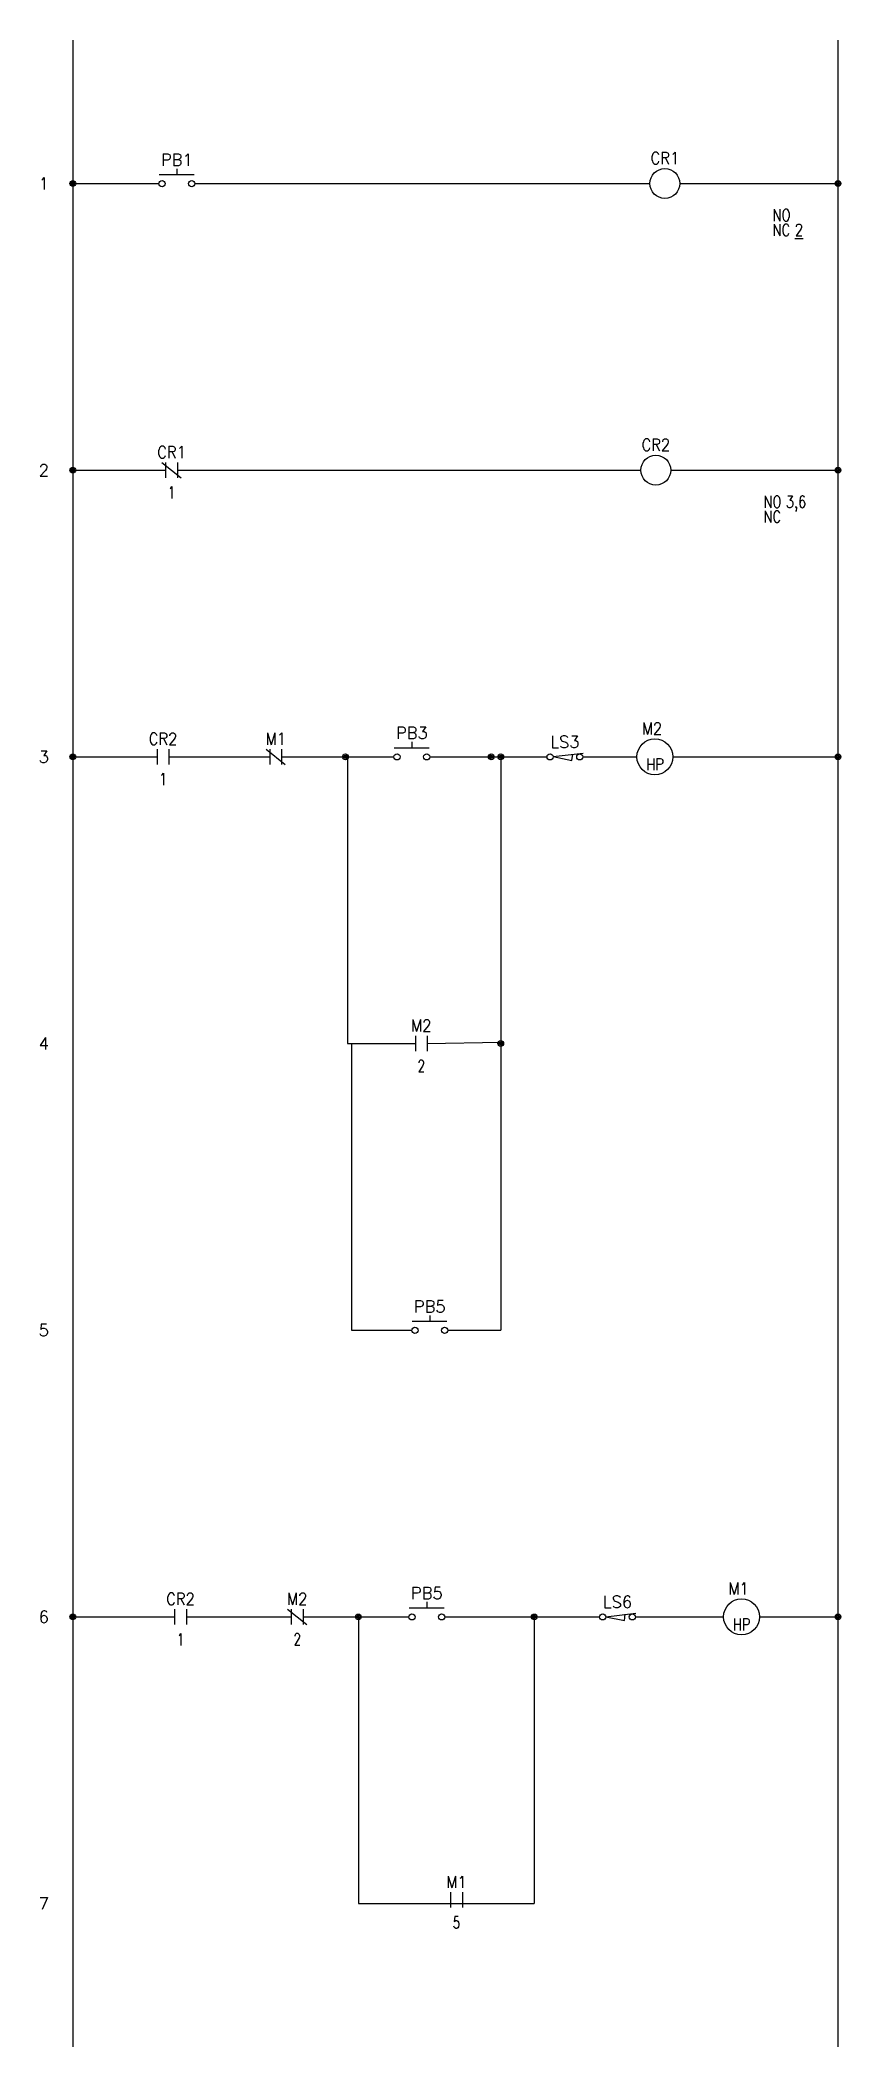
# Model space of a CAD drawing. Header units: inches. Extents: x 6.8 to 15.1, y 3.2 to 24.2.
import ezdxf
from ezdxf.enums import TextEntityAlignment as Align

# ---------------------------------------------------------------- set-up
doc = ezdxf.new("R2010")
doc.units = ezdxf.units.IN
doc.header["$MEASUREMENT"] = 0
for name, color, linetype in [('MISC', 7, 'Continuous'), ('SYMS', 7, 'Continuous'), ('TAGS', 150, 'Continuous'), ('WIRES', 7, 'Continuous'), ('XREF', 7, 'Continuous'), ('XREFCHILD', 134, 'Continuous')]:
    doc.layers.add(name, color=color, linetype=linetype)
doc.styles.add('WD', font='romans.shx')

# ---------------------------------------------------------------- blocks, each defined once
blk = doc.blocks.new('WD_MLRH')
at = {"style": 'WD'}
blk.add_attdef('RUNGFIRST', text='', height=0.125, dxfattribs=at).set_placement((-0.25, 0), align=Align.MIDDLE_RIGHT)
at = {"style": 'WD', "flags": 1}
for tag, p in [('RUNGHORV', (-0.25, -0.127)), ('RUNGDIST', (-0.25, -0.2)), ('RUNGINC', (-0.25, -0.163)), ('WIRE-START', (-0.25, -0.356)), ('WIRE-GSUF', (-0.25, -0.396)), ('PH3SPACE', (-0.25, -0.437)), ('WIREMODE', (-0.25, -0.281)), ('RUNGCNT', (-0.25, -0.237)), ('WIREFMT', (-0.25, -0.321))]:
    blk.add_attdef(tag, text='', height=0.025, dxfattribs=at).set_placement(p, align=Align.RIGHT)
blk = doc.blocks.new('WDDOT')
for radius in [0.03, 0.0187, 0.00929]:
    blk.add_circle((0, 0), radius)
blk = doc.blocks.new('HPB11')
for p, q in [((-0.185, 0.094), (0.18, 0.094)), ((0, 0.156), (0, 0.094))]:
    blk.add_line(p, q)
for centre in [(-0.155, 0), (0.155, 0)]:
    blk.add_circle(centre, 0.0322)
at = {"style": 'WD', "width": 0.7}
for tag, p in [('INST', (0, 0.826)), ('LOC', (0, 0.656)), ('DESC1', (0, 0.5)), ('DESC2', (0, 0.344)), ('XREF', (0, -0.219))]:
    blk.add_attdef(tag, text='', height=0.125, dxfattribs=at).set_placement(p, align=Align.CENTER)
at = {"style": 'WD'}
blk.add_attdef('TAG1', text='', height=0.125, dxfattribs=at).set_placement((0, 0.188), align=Align.CENTER)
for tag, p in [('X2LINK', (0, 0.219)), ('X8LINK', (0, 0))]:
    blk.add_attdef(tag, p, '', height=0.01, dxfattribs=at)
for tag, p, height, flags in [('X4TERM01', (-0.188, 0), 0.0125, 1), ('X1TERM02', (0.188, 0), 0.0125, 1), ('FAMILY', (0.205, 0.152), 0.01, 9), ('CONTACT', (0.205, 0.136), 0.01, 1)]:
    blk.add_attdef(tag, p, '', height=height, dxfattribs=dict(at, flags=flags))
at = {"linetype": 'Continuous', "style": 'WD', "flags": 9}
for tag, p in [('ASSYCODE', (0.23, 0.071)), ('MFG', (0.228, 0.089)), ('CAT', (0.23, 0.108))]:
    blk.add_attdef(tag, text='', height=0.01, dxfattribs=at).set_placement(p, align=Align.CENTER)
at = {"linetype": 'Continuous', "style": 'WD', "flags": 8}
blk.add_attdef('TERM01', text='', height=0.125, dxfattribs=at).set_placement((-0.25, -0.031), align=Align.TOP_RIGHT)
blk.add_attdef('TERM02', text='', height=0.125, dxfattribs=at).set_placement((0.25, -0.031), align=Align.TOP_LEFT)
blk = doc.blocks.new('HCR1')
blk.add_circle((0, 0), 0.156)
at = {"style": 'WD'}
for tag, width, p in [('INST', 0.7, (0.006, 0.528)), ('LOC', 0.7, (0.006, 0.359)), ('TAG1', 0.9, (0, 0.202))]:
    blk.add_attdef(tag, text='', height=0.125, dxfattribs=dict(at, width=width)).set_placement(p, align=Align.CENTER)
at = {"style": 'WD', "flags": 1}
for tag, p in [('X4TERM01', (-0.156, 0)), ('X1TERM02', (0.156, 0))]:
    blk.add_attdef(tag, p, '', height=0.0125, dxfattribs=at)
at = {"linetype": 'Continuous', "style": 'WD', "flags": 9}
blk.add_attdef('ASSYCODE', text='', height=0.01, dxfattribs=at).set_placement((0, 0.125), align=Align.CENTER)
at = {"style": 'WD', "flags": 9}
blk.add_attdef('FAMILY', text='', height=0.01, dxfattribs=at).set_placement((-0.005, 0.17), align=Align.CENTER)
at = {"linetype": 'Continuous', "style": 'WD', "flags": 1}
for tag, p in [('MFG', (0, 0.14)), ('CAT', (0, 0.159))]:
    blk.add_attdef(tag, text='', height=0.01, dxfattribs=at).set_placement(p, align=Align.MIDDLE)
at = {"style": 'WD'}
for tag, p, width in [('DESC1', (1.126, 0.076), 0.9), ('DESC2', (1.126, -0.081), 0.9), ('DESC3', (1.126, -0.237), 0.9), ('XREFNO', (1.359, -0.393), 0.8), ('XREFNC', (1.359, -0.549), 0.8)]:
    blk.add_attdef(tag, p, '', height=0.125, dxfattribs=dict(at, width=width))
at = {"linetype": 'Continuous', "style": 'WD'}
blk.add_attdef('TERM01', text='', height=0.125, dxfattribs=at).set_placement((-0.2, -0.066), align=Align.TOP_RIGHT)
blk.add_attdef('TERM02', text='', height=0.125, dxfattribs=at).set_placement((0.2, -0.066), align=Align.TOP_LEFT)
at = {"style": 'WD', "width": 0.8, "flags": 8}
for tag, p in [('NO', (1.126, -0.393)), ('NC', (1.126, -0.549))]:
    blk.add_attdef(tag, p, '', height=0.125, dxfattribs=at)
blk = doc.blocks.new('HCR22')
at = {"linetype": 'Continuous'}
for p, q in [((-0.1, 0.08), (0.1, -0.08)), ((-0.062, 0.08), (-0.062, -0.08)), ((0.062, 0.08), (0.062, -0.08))]:
    blk.add_line(p, q, dxfattribs=at)
at = {"style": 'WD'}
for tag, width, p in [('INST', 0.7, (0, 0.451)), ('TAG2', 0.9, (0, 0.125)), ('LOC', 0.7, (0, 0.281)), ('XREF', 0.7, (0, -0.297)), ('DESC1', 0.7, (0, -0.449)), ('DESC2', 0.7, (0, -0.597)), ('DESC3', 0.7, (0, -0.744))]:
    blk.add_attdef(tag, text='', height=0.125, dxfattribs=dict(at, width=width)).set_placement(p, align=Align.CENTER)
for tag, p, height, flags in [('X4TERM01', (-0.062, 0), 0.0125, 1), ('X1TERM02', (0.062, 0), 0.0125, 1), ('FAMILY', (0.097, 0.036), 0.01, 9), ('CONTACT', (0.097, 0.02), 0.01, 1)]:
    blk.add_attdef(tag, p, '', height=height, dxfattribs=dict(at, flags=flags))
for tag, p in [('X2LINK', (0, 0.125)), ('X8LINK', (0, -0.125))]:
    blk.add_attdef(tag, p, '', height=0.01, dxfattribs=at)
at = {"linetype": 'Continuous', "style": 'WD', "flags": 8}
blk.add_attdef('TERM01', text='', height=0.125, dxfattribs=at).set_placement((-0.125, -0.016), align=Align.TOP_RIGHT)
blk.add_attdef('TERM02', text='', height=0.125, dxfattribs=at).set_placement((0.125, -0.016), align=Align.TOP_LEFT)
blk = doc.blocks.new('HCR21')
at = {"linetype": 'Continuous'}
for p, q in [((-0.062, 0.08), (-0.062, -0.08)), ((0.062, 0.08), (0.062, -0.08))]:
    blk.add_line(p, q, dxfattribs=at)
at = {"style": 'WD'}
for tag, width, p in [('INST', 0.7, (0, 0.451)), ('TAG2', 0.9, (0, 0.125)), ('LOC', 0.7, (0, 0.281)), ('XREF', 0.7, (0, -0.297)), ('DESC1', 0.7, (0, -0.449)), ('DESC2', 0.7, (0, -0.597)), ('DESC3', 0.7, (0, -0.744))]:
    blk.add_attdef(tag, text='', height=0.125, dxfattribs=dict(at, width=width)).set_placement(p, align=Align.CENTER)
for tag, p, height, flags in [('X4TERM01', (-0.062, 0), 0.0125, 1), ('X1TERM02', (0.062, 0), 0.0125, 1), ('FAMILY', (0.097, 0.053), 0.01, 9), ('CONTACT', (0.097, 0.036), 0.01, 1)]:
    blk.add_attdef(tag, p, '', height=height, dxfattribs=dict(at, flags=flags))
for tag, p in [('X2LINK', (0, 0.125)), ('X8LINK', (0, -0.125))]:
    blk.add_attdef(tag, p, '', height=0.01, dxfattribs=at)
at = {"linetype": 'Continuous', "style": 'WD', "flags": 8}
blk.add_attdef('TERM01', text='', height=0.125, dxfattribs=at).set_placement((-0.125, -0.016), align=Align.TOP_RIGHT)
blk.add_attdef('TERM02', text='', height=0.125, dxfattribs=at).set_placement((0.125, -0.016), align=Align.TOP_LEFT)
blk = doc.blocks.new('HLS12')
at = {"linetype": 'Continuous'}
for p, q in [((-0.123, 0.002), (0.19, 0.04)), ((-0.123, 0.002), (0.073, -0.038)), ((0.073, -0.038), (0.081, 0.027))]:
    blk.add_line(p, q, dxfattribs=at)
for centre in [(-0.155, 0), (0.155, 0)]:
    blk.add_circle(centre, 0.0322)
at = {"style": 'WD', "width": 0.7}
for tag, p in [('INST', (0, 0.732)), ('LOC', (0, 0.562)), ('DESC1', (0, 0.406)), ('DESC2', (0, 0.25)), ('XREF', (0, -0.268)), ('WDTAGALT', (0, -0.406))]:
    blk.add_attdef(tag, text='', height=0.125, dxfattribs=at).set_placement(p, align=Align.CENTER)
at = {"style": 'WD'}
blk.add_attdef('TAG1', text='', height=0.125, dxfattribs=at).set_placement((0, 0.094), align=Align.CENTER)
for tag, p, height, flags in [('X4TERM01', (-0.188, 0), 0.0125, 1), ('FAMILY', (0.038, 0.037), 0.01, 9), ('CONTACT', (0.038, 0.02), 0.01, 1), ('X1TERM02', (0.188, 0), 0.0125, 1)]:
    blk.add_attdef(tag, p, '', height=height, dxfattribs=dict(at, flags=flags))
for tag, p in [('X2LINK', (0, 0.062)), ('X8LINK', (0, -0.063))]:
    blk.add_attdef(tag, p, '', height=0.01, dxfattribs=at)
at = {"linetype": 'Continuous', "style": 'WD', "flags": 9}
for tag, p in [('CAT', (0.063, -0.007)), ('MFG', (0.063, -0.027)), ('ASSYCODE', (0.094, -0.063))]:
    blk.add_attdef(tag, text='', height=0.01, dxfattribs=at).set_placement(p, align=Align.CENTER)
at = {"linetype": 'Continuous', "style": 'WD', "flags": 8}
blk.add_attdef('TERM01', text='', height=0.125, dxfattribs=at).set_placement((-0.25, -0.031), align=Align.TOP_RIGHT)
blk.add_attdef('TERM02', text='', height=0.125, dxfattribs=at).set_placement((0.25, -0.031), align=Align.TOP_LEFT)
blk = doc.blocks.new('HMO12')
blk.add_circle((0, 0), 0.188)
at = {"style": 'WD'}
for tag, width, p in [('INST', 0.7, (-0.026, 0.559)), ('LOC', 0.7, (-0.026, 0.39)), ('TAG1', 0.9, (-0.031, 0.234)), ('RATING1', 0.8, (0, 0))]:
    blk.add_attdef(tag, text='', height=0.125, dxfattribs=dict(at, width=width)).set_placement(p, align=Align.CENTER)
at = {"style": 'WD', "flags": 1}
for tag, p in [('X4TERM01', (-0.188, 0)), ('X1TERM02', (0.188, 0)), ('X0TERM03', (0.133, -0.133))]:
    blk.add_attdef(tag, p, '', height=0.0125, dxfattribs=at)
at = {"linetype": 'Continuous', "style": 'WD', "flags": 9}
blk.add_attdef('ASSYCODE', text='', height=0.01, dxfattribs=at).set_placement((0, 0.125), align=Align.CENTER)
at = {"style": 'WD', "flags": 9}
blk.add_attdef('FAMILY', text='', height=0.01, dxfattribs=at).set_placement((-0.005, 0.17), align=Align.CENTER)
at = {"linetype": 'Continuous', "style": 'WD', "flags": 1}
for tag, p in [('MFG', (0, 0.14)), ('CAT', (0, 0.159))]:
    blk.add_attdef(tag, text='', height=0.01, dxfattribs=at).set_placement(p, align=Align.MIDDLE)
at = {"style": 'WD'}
for tag, p, width in [('DESC1', (1.126, 0.046), 0.9), ('DESC2', (1.126, -0.11), 0.9), ('DESC3', (1.126, -0.266), 0.9), ('RATING3', (1.125, -0.423), 0.8), ('WDTAGALT', (1.125, -0.75), 0.7), ('RATING4', (1.125, -0.579), 0.8)]:
    blk.add_attdef(tag, p, '', height=0.125, dxfattribs=dict(at, width=width))
at = {"linetype": 'Continuous', "style": 'WD'}
blk.add_attdef('TERM01', text='', height=0.125, dxfattribs=at).set_placement((-0.231, -0.035), align=Align.TOP_RIGHT)
at = {"style": 'WD', "width": 0.8}
blk.add_attdef('RATING2', text='', height=0.125, dxfattribs=at).set_placement((0.001, -0.016), align=Align.TOP_CENTER)
at = {"linetype": 'Continuous', "style": 'WD'}
for tag, p in [('TERM02', (0.231, -0.035)), ('TERM03', (0.062, -0.219))]:
    blk.add_attdef(tag, text='', height=0.125, dxfattribs=at).set_placement(p, align=Align.TOP_LEFT)

msp = doc.modelspace()

# ---------------------------------------------------------------- linework, layer by layer
at = {"layer": 'WIRES'}
for p, q in [((7.114, 24.189), (7.114, 3.189)), ((15.114, 24.189), (15.114, 3.189)), ((7.114, 22.689), (8.014, 22.689)), ((8.389, 22.689), (13.147, 22.689)), ((13.46, 22.689), (15.114, 22.689)), ((7.114, 19.689), (8.083, 19.689)), ((8.208, 19.689), (13.053, 19.689)), ((13.365, 19.689), (15.114, 19.689)), ((7.114, 16.689), (7.995, 16.689)), ((8.12, 16.689), (9.173, 16.689)), ((9.298, 16.689), (10.472, 16.689)), ((9.985, 16.711), (9.985, 13.689)), ((10.847, 16.689), (12.072, 16.689)), ((11.588, 16.689), (11.588, 13.689)), ((12.447, 16.689), (13.013, 16.689)), ((13.388, 16.689), (15.114, 16.689)), ((9.985, 13.689), (10.694, 13.689)), ((10.026, 13.689), (10.026, 10.689)), ((10.819, 13.689), (11.588, 13.704)), ((11.588, 13.704), (11.588, 10.689)), ((10.026, 10.689), (10.658, 10.689)), ((11.033, 10.689), (11.588, 10.689)), ((7.114, 7.689), (8.178, 7.689)), ((8.303, 7.689), (9.397, 7.689)), ((9.522, 7.689), (10.628, 7.689)), ((10.099, 7.689), (10.099, 4.689)), ((11.003, 7.689), (12.621, 7.689)), ((11.938, 7.689), (11.938, 4.689)), ((12.996, 7.689), (13.918, 7.689)), ((14.293, 7.689), (15.114, 7.689)), ((10.099, 4.689), (11.938, 4.689))]:
    msp.add_line(p, q, dxfattribs=at)

# ---------------------------------------------------------------- block references
msp.add_blockref('WD_MLRH', (7.114, 22.689)).add_auto_attribs({'RUNGFIRST': '1'})
at = {"layer": 'SYMS'}
ref = msp.add_blockref('HPB11', (8.202, 22.688), dxfattribs=at)
ref.add_attrib('TAG1', 'PB1', dxfattribs={"layer": 'TAGS', "height": 0.125, "style": 'WD'}).set_placement((8.202, 22.875), align=Align.CENTER)
ref = msp.add_blockref('HCR1', (13.304, 22.689), dxfattribs=at)
ref.add_attrib('NC', 'NC', (14.43, 22.14), dxfattribs={"layer": 'MISC', "height": 0.125, "style": 'WD', "width": 0.8, "flags": 8})
ref.add_attrib('NO', 'NO', (14.43, 22.296), dxfattribs={"layer": 'MISC', "height": 0.125, "style": 'WD', "width": 0.8, "flags": 8})
ref.add_attrib('XREFNC', '%%u2%%u', (14.663, 22.14), dxfattribs={"layer": 'XREF', "height": 0.125, "style": 'WD', "width": 0.8})
ref.add_attrib('TAG1', 'CR1', dxfattribs={"layer": 'TAGS', "height": 0.125, "style": 'WD', "width": 0.9}).set_placement((13.304, 22.892), align=Align.CENTER)
for p in [(7.114, 22.689), (15.114, 22.689), (7.114, 19.689), (15.114, 19.689), (7.114, 16.689), (9.964, 16.689), (11.489, 16.689), (11.588, 16.689), (15.114, 16.689), (11.588, 13.689), (7.114, 7.689), (10.099, 7.689), (11.938, 7.689), (15.114, 7.689)]:
    msp.add_blockref('WDDOT', p, dxfattribs=at)
ref = msp.add_blockref('HCR1', (13.209, 19.689), dxfattribs=at)
ref.add_attrib('NC', 'NC', (14.335, 19.14), dxfattribs={"layer": 'MISC', "height": 0.125, "style": 'WD', "width": 0.8, "flags": 8})
ref.add_attrib('NO', 'NO', (14.335, 19.296), dxfattribs={"layer": 'MISC', "height": 0.125, "style": 'WD', "width": 0.8, "flags": 8})
ref.add_attrib('XREFNO', '3,6', (14.568, 19.296), dxfattribs={"layer": 'XREF', "height": 0.125, "style": 'WD', "width": 0.8})
ref.add_attrib('TAG1', 'CR2', dxfattribs={"layer": 'TAGS', "height": 0.125, "style": 'WD', "width": 0.9}).set_placement((13.209, 19.892), align=Align.CENTER)
ref = msp.add_blockref('HCR22', (8.146, 19.689), dxfattribs=at)
ref.add_attrib('XREF', '1', dxfattribs={"layer": 'XREFCHILD', "height": 0.125, "style": 'WD', "width": 0.7}).set_placement((8.146, 19.392), align=Align.CENTER)
ref.add_attrib('TAG2', 'CR1', dxfattribs={"layer": 'TAGS', "height": 0.125, "style": 'WD', "width": 0.9}).set_placement((8.146, 19.814), align=Align.CENTER)
ref = msp.add_blockref('HMO12', (13.2, 16.689), dxfattribs=at)
ref.add_attrib('RATING2', 'HP', dxfattribs={"layer": 'MISC', "height": 0.125, "style": 'WD', "width": 0.8}).set_placement((13.202, 16.673), align=Align.TOP_CENTER)
ref.add_attrib('TAG1', 'M2', dxfattribs={"layer": 'TAGS', "height": 0.125, "style": 'WD', "width": 0.9}).set_placement((13.169, 16.923), align=Align.CENTER)
ref = msp.add_blockref('HCR21', (8.057, 16.689), dxfattribs=at)
ref.add_attrib('XREF', '1', dxfattribs={"layer": 'XREFCHILD', "height": 0.125, "style": 'WD', "width": 0.7}).set_placement((8.057, 16.392), align=Align.CENTER)
ref.add_attrib('TAG2', 'CR2', dxfattribs={"layer": 'TAGS', "height": 0.125, "style": 'WD', "width": 0.9}).set_placement((8.057, 16.814), align=Align.CENTER)
ref = msp.add_blockref('HCR22', (9.235, 16.689), dxfattribs=at)
ref.add_attrib('TAG2', 'M1', dxfattribs={"layer": 'TAGS', "height": 0.125, "style": 'WD', "width": 0.9}).set_placement((9.235, 16.814), align=Align.CENTER)
ref = msp.add_blockref('HPB11', (10.659, 16.689), dxfattribs=at)
ref.add_attrib('TAG1', 'PB3', dxfattribs={"layer": 'TAGS', "height": 0.125, "style": 'WD'}).set_placement((10.659, 16.877), align=Align.CENTER)
ref = msp.add_blockref('HLS12', (12.259, 16.689), dxfattribs=at)
ref.add_attrib('TAG1', 'LS3', dxfattribs={"layer": 'TAGS', "height": 0.125, "style": 'WD'}).set_placement((12.259, 16.783), align=Align.CENTER)
ref = msp.add_blockref('HCR21', (10.757, 13.689), dxfattribs=at)
ref.add_attrib('XREF', '2', dxfattribs={"layer": 'XREFCHILD', "height": 0.125, "style": 'WD', "width": 0.7}).set_placement((10.757, 13.392), align=Align.CENTER)
ref.add_attrib('TAG2', 'M2', dxfattribs={"layer": 'TAGS', "height": 0.125, "style": 'WD', "width": 0.9}).set_placement((10.757, 13.814), align=Align.CENTER)
ref = msp.add_blockref('HPB11', (10.846, 10.688), dxfattribs=at)
ref.add_attrib('TAG1', 'PB5', dxfattribs={"layer": 'TAGS', "height": 0.125, "style": 'WD'}).set_placement((10.846, 10.875), align=Align.CENTER)
ref = msp.add_blockref('HPB11', (10.815, 7.689), dxfattribs=at)
ref.add_attrib('TAG1', 'PB5', dxfattribs={"layer": 'TAGS', "height": 0.125, "style": 'WD'}).set_placement((10.815, 7.876), align=Align.CENTER)
ref = msp.add_blockref('HMO12', (14.106, 7.689), dxfattribs=at)
ref.add_attrib('RATING2', 'HP', dxfattribs={"layer": 'MISC', "height": 0.125, "style": 'WD', "width": 0.8}).set_placement((14.107, 7.672), align=Align.TOP_CENTER)
ref.add_attrib('TAG1', 'M1', dxfattribs={"layer": 'TAGS', "height": 0.125, "style": 'WD', "width": 0.9}).set_placement((14.075, 7.923), align=Align.CENTER)
ref = msp.add_blockref('HCR21', (8.24, 7.689), dxfattribs=at)
ref.add_attrib('XREF', '1', dxfattribs={"layer": 'XREFCHILD', "height": 0.125, "style": 'WD', "width": 0.7}).set_placement((8.24, 7.391), align=Align.CENTER)
ref.add_attrib('TAG2', 'CR2', dxfattribs={"layer": 'TAGS', "height": 0.125, "style": 'WD', "width": 0.9}).set_placement((8.24, 7.814), align=Align.CENTER)
ref = msp.add_blockref('HCR22', (9.46, 7.689), dxfattribs=at)
ref.add_attrib('XREF', '2', dxfattribs={"layer": 'XREFCHILD', "height": 0.125, "style": 'WD', "width": 0.7}).set_placement((9.46, 7.392), align=Align.CENTER)
ref.add_attrib('TAG2', 'M2', dxfattribs={"layer": 'TAGS', "height": 0.125, "style": 'WD', "width": 0.9}).set_placement((9.46, 7.814), align=Align.CENTER)
ref = msp.add_blockref('HLS12', (12.809, 7.689), dxfattribs=at)
ref.add_attrib('TAG1', 'LS6', dxfattribs={"layer": 'TAGS', "height": 0.125, "style": 'WD'}).set_placement((12.809, 7.783), align=Align.CENTER)
ref = msp.add_blockref('HCR21', (11.125, 4.727), dxfattribs=at)
ref.add_attrib('XREF', '5', dxfattribs={"layer": 'XREFCHILD', "height": 0.125, "style": 'WD', "width": 0.7}).set_placement((11.125, 4.429), align=Align.CENTER)
ref.add_attrib('TAG2', 'M1', dxfattribs={"layer": 'TAGS', "height": 0.125, "style": 'WD', "width": 0.9}).set_placement((11.125, 4.852), align=Align.CENTER)

# ---------------------------------------------------------------- texts
at = {"style": 'WD'}
for s, p in [('2', (6.864, 19.689)), ('3', (6.864, 16.689)), ('4', (6.864, 13.689)), ('5', (6.864, 10.689)), ('6', (6.864, 7.689)), ('7', (6.864, 4.689))]:
    msp.add_text(s, height=0.125, dxfattribs=at).set_placement(p, align=Align.MIDDLE_RIGHT)

doc.saveas('drawing.dxf')
